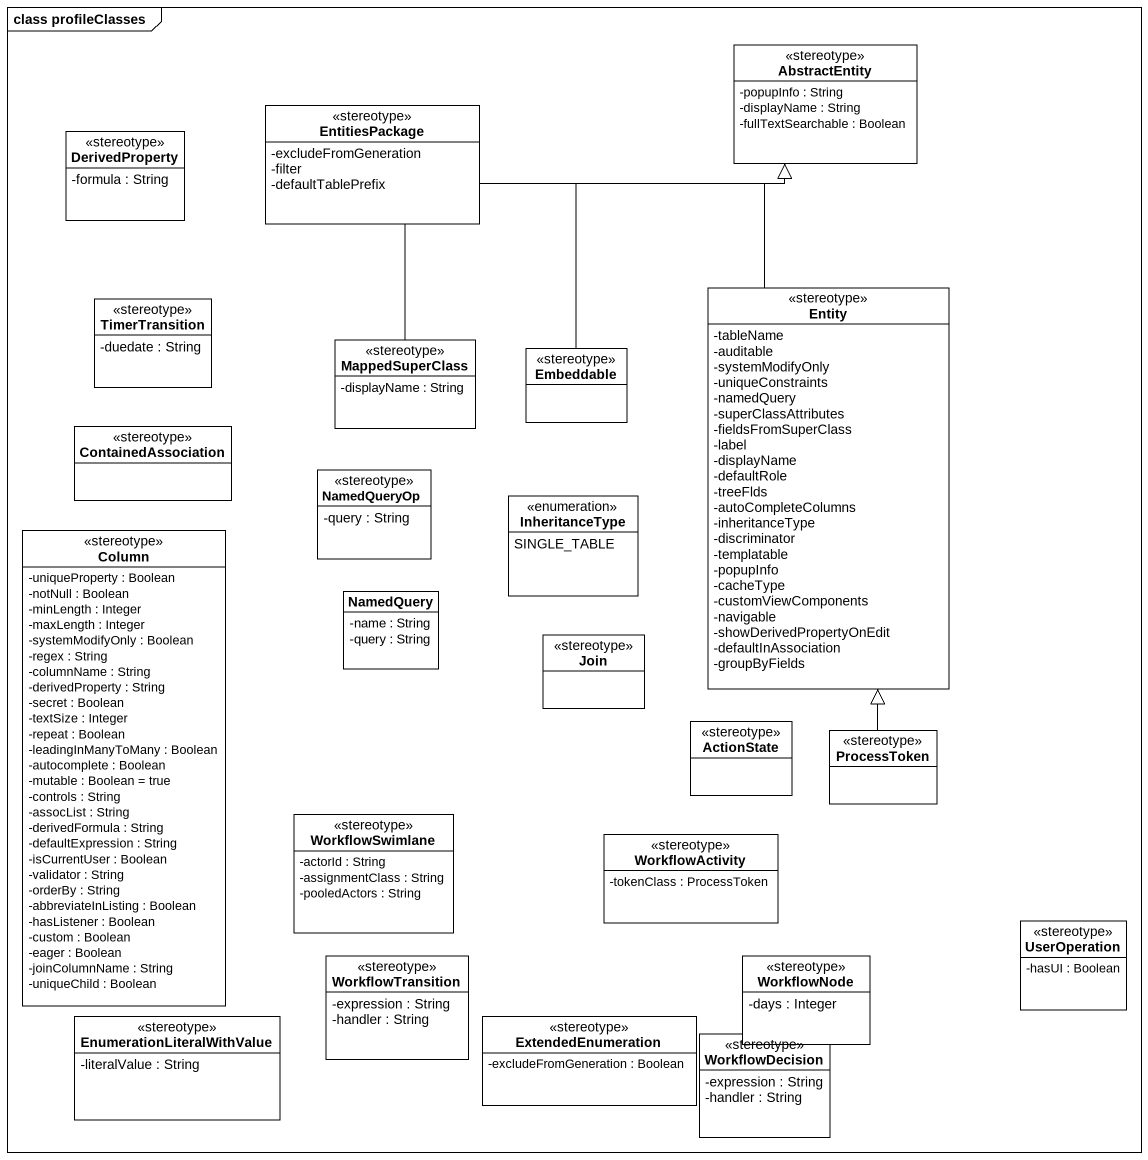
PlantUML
@startuml
mainframe class profileClasses
hide circle
hide empty members
skinparam classAttributeIconSize 0
class AbstractEntity <<stereotype>> {
  -popupInfo : String
  -displayName : String
  -fullTextSearchable : Boolean
}
class EntitiesPackage <<stereotype>> {
  -excludeFromGeneration
  -filter
  -defaultTablePrefix
}
class DerivedProperty <<stereotype>> {
  -formula : String
}
class TimerTransition <<stereotype>> {
  -duedate : String
}
class MappedSuperClass <<stereotype>> {
  -displayName : String
}
class "Entity" as Entity_ <<stereotype>> {
  -tableName
  -auditable
  -systemModifyOnly
  -uniqueConstraints
  -namedQuery
  -superClassAttributes
  -fieldsFromSuperClass
  -label
  -displayName
  -defaultRole
  -treeFlds
  -autoCompleteColumns
  -inheritanceType
  -discriminator
  -templatable
  -popupInfo
  -cacheType
  -customViewComponents
  -navigable
  -showDerivedPropertyOnEdit
  -defaultInAssociation
  -groupByFields
}
class Embeddable <<stereotype>>
class ContainedAssociation <<stereotype>>
class NamedQueryOp <<stereotype>> {
  -query : String
}
enum InheritanceType {
  SINGLE_TABLE
}
class Column <<stereotype>> {
  -uniqueProperty : Boolean
  -notNull : Boolean
  -minLength : Integer
  -maxLength : Integer
  -systemModifyOnly : Boolean
  -regex : String
  -columnName : String
  -derivedProperty : String
  -secret : Boolean
  -textSize : Integer
  -repeat : Boolean
  -leadingInManyToMany : Boolean
  -autocomplete : Boolean
  -mutable : Boolean = true
  -controls : String
  -assocList : String
  -derivedFormula : String
  -defaultExpression : String
  -isCurrentUser : Boolean
  -validator : String
  -orderBy : String
  -abbreviateInListing : Boolean
  -hasListener : Boolean
  -custom : Boolean
  -eager : Boolean
  -joinColumnName : String
  -uniqueChild : Boolean
}
class NamedQuery {
  -name : String
  -query : String
}
class Join <<stereotype>>
class ActionState <<stereotype>>
class ProcessToken <<stereotype>>
class WorkflowSwimlane <<stereotype>> {
  -actorId : String
  -assignmentClass : String
  -pooledActors : String
}
class WorkflowActivity <<stereotype>> {
  -tokenClass : ProcessToken
}
class WorkflowTransition <<stereotype>> {
  -expression : String
  -handler : String
}
class WorkflowNode <<stereotype>> {
  -days : Integer
}
class UserOperation <<stereotype>> {
  -hasUI : Boolean
}
class EnumerationLiteralWithValue <<stereotype>> {
  -literalValue : String
}
class ExtendedEnumeration <<stereotype>> {
  -excludeFromGeneration : Boolean
}
class WorkflowDecision <<stereotype>> {
  -expression : String
  -handler : String
}
MappedSuperClass -up-|> AbstractEntity
Entity_ -up-|> AbstractEntity
Embeddable -up-|> AbstractEntity
ProcessToken -up-|> Entity_
@enduml
